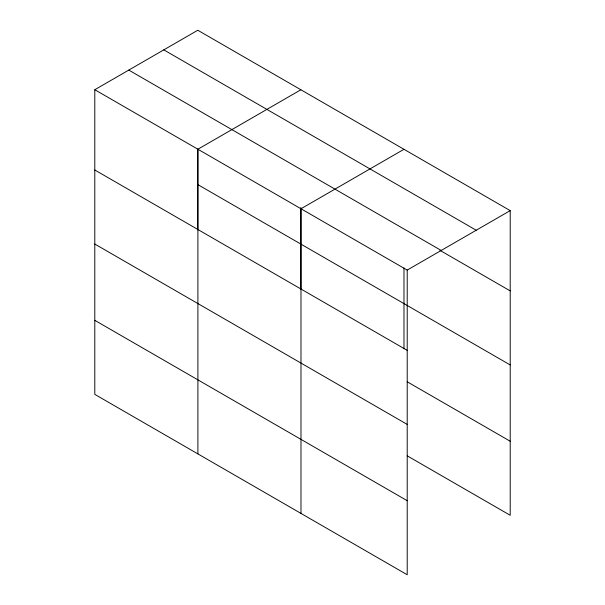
<?xml version="1.0" encoding="UTF-8"?>
<svg xmlns="http://www.w3.org/2000/svg" width="605" height="605" viewBox="0 0 605 605"><rect width="100%" height="100%" fill="white"/><g stroke="black" fill="none" stroke-linecap="round" stroke-linejoin="round"><path stroke-width="0.91" d="M197.79 229.787L197.79 148.959M300.882 207.545L300.882 289.311M403.981 268L403.981 348.835M94.796 89.714L407.21 270.08L407.21 574.75L94.796 394.377L94.796 89.714L197.79 30.25L510.204 210.623L510.204 515.286L407.248 455.852M300.882 89.774L197.895 149.231L197.895 453.901M403.981 149.291L300.988 208.755L300.988 513.426M407.21 270.08L510.204 210.623M163.804 49.875L476.218 230.24M128.782 70.089L441.196 250.462M439.933 250.326L510.204 290.899M197.79 184.578L510.204 364.951M94.796 169.99L407.21 350.363M407.248 381.8L510.204 441.242M94.796 244.042L407.21 424.408M94.796 320.332L407.21 500.698"/></g></svg>
